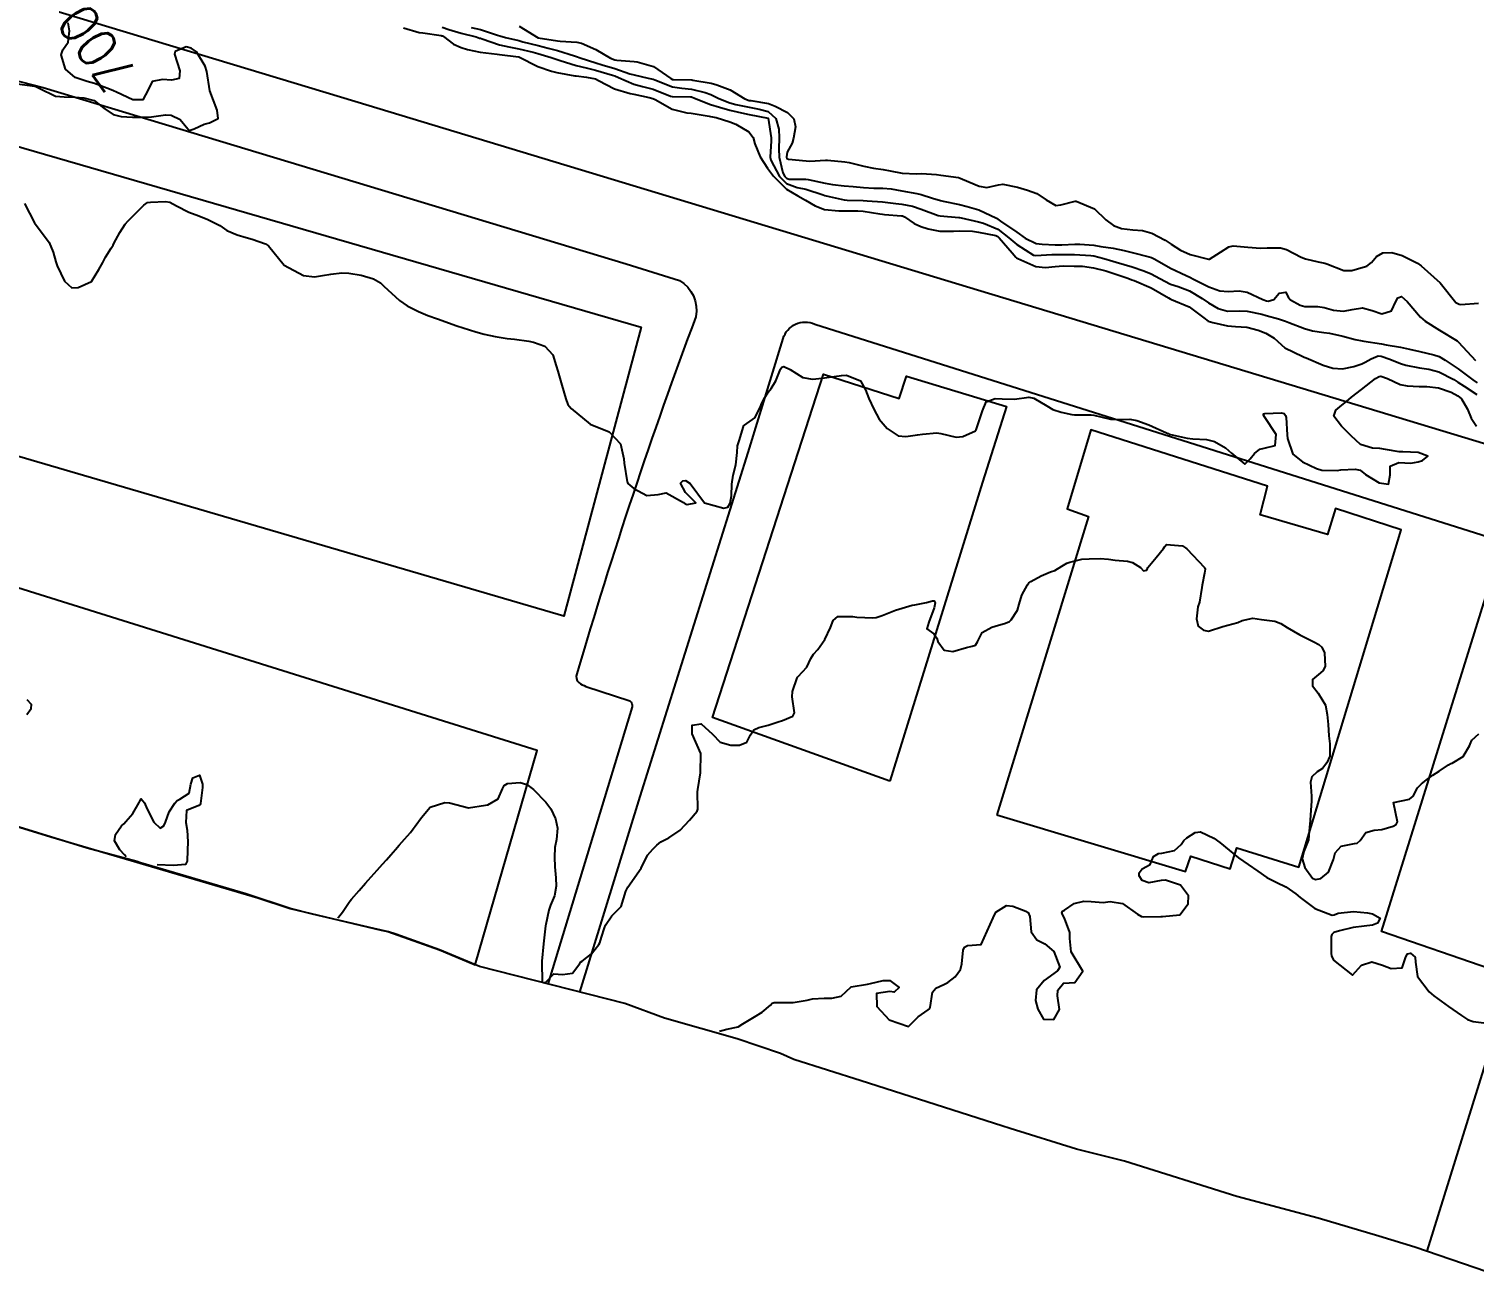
# Model space of a CAD drawing. Header units: metres. Extents: x 286371 to 293043, y 7462578 to 7466404.
# Drawn here: x 288429.8 to 288579.8, y 7464962.6 to 7465092.8 of the extents above; entities that cross this region are included whole.
import ezdxf
from ezdxf.enums import TextEntityAlignment as Align

# ---------------------------------------------------------------- set-up
doc = ezdxf.new("R2010")
doc.units = ezdxf.units.M
doc.header["$MEASUREMENT"] = 0
for name, color, linetype in [('Area', 45, 'Continuous'), ('Cotas', 45, 'Continuous'), ('Curvas de Nivel 1m', 11, 'Continuous'), ('Curvas de Nivel 5m', 15, 'Continuous'), ('Edificações', 30, 'Continuous'), ('Vias primárias', 230, 'Continuous')]:
    doc.layers.add(name, color=color, linetype=linetype)
doc.styles.add('Style-STANDARD', font='STANDARD.shx')

msp = doc.modelspace()

# ---------------------------------------------------------------- linework, layer by layer
at = {"layer": 'Area'}
msp.add_polyline3d([(288584.89, 7464962.55, 703.71), (288573.68, 7464966.4, 703.65), (288569.95, 7464967.52, 703.81), (288563.64, 7464969.38, 703.66), (288555.22, 7464971.65, 710.07), (288543.54, 7464975.3, 713.66), (288538.58, 7464976.55, 703.13), (288531.7, 7464978.72, 703.19), (288530.83, 7464978.97, 703.22), (288516.2, 7464983.66, 703.43), (288509.23, 7464985.87, 703.08), (288507.85, 7464986.48, 703.01), (288503.34, 7464988, 702.97), (288495.82, 7464990.17, 702.89), (288491.68, 7464991.68, 702.65), (288476.61, 7464995.5, 706.08), (288472.45, 7464997.24, 713.56), (288467.9, 7464998.88, 713.41), (288467.17, 7464999.13, 713.4), (288465.62, 7464999.45, 713.4), (288459.28, 7465000.96, 713.26), (288456.93, 7465001.54, 713.37), (288452.34, 7465003.06, 713.23), (288441.42, 7465006.26, 713.25), (288441.02, 7465006.43, 713.19), (288435.86, 7465007.81, 720.49), (288428.35, 7465010.12, 721.91)], dxfattribs=at)
at = {"layer": 'Curvas de Nivel 1m', "flags": 128}
for points, elevation in [([(288472.72, 7465093.02), (288473.42, 7465092.75), (288474.71, 7465092.39), (288476.26, 7465091.99), (288476.6, 7465091.88), (288476.7, 7465091.86), (288476.87, 7465091.81), (288478.69, 7465091.19), (288479.65, 7465090.97), (288480.68, 7465090.77), (288482.16, 7465090.42), (288482.67, 7465090.28), (288484.03, 7465089.87), (288484.66, 7465089.66), (288484.97, 7465089.55), (288486.65, 7465089.03), (288487.68, 7465088.79), (288488.65, 7465088.54), (288490.4, 7465088.01), (288490.64, 7465087.94), (288491.04, 7465087.77), (288492.62, 7465087.08), (288493.51, 7465086.84), (288494.62, 7465086.56), (288496.43, 7465085.86), (288496.61, 7465085.82), (288498.49, 7465085.77), (288498.61, 7465085.76), (288498.92, 7465085.65), (288500.59, 7465084.99), (288501.51, 7465084.69), (288502.59, 7465084.39), (288504.1, 7465084.05), (288504.58, 7465083.96), (288506.56, 7465083.55), (288506.86, 7465081.53), (288506.86, 7465081.21), (288506.76, 7465079.53), (288506.83, 7465079.21), (288507.75, 7465077.52), (288508.47, 7465076.78), (288509.59, 7465076.36), (288510.46, 7465076.2), (288512.29, 7465075.6), (288512.45, 7465075.55), (288512.9, 7465075.44), (288514.44, 7465075.09), (288514.78, 7465075.06), (288516.44, 7465075.01), (288516.83, 7465074.99), (288518.44, 7465074.87), (288519.83, 7465074.72), (288520.43, 7465074.64), (288521.55, 7465074.42), (288522.43, 7465074.13), (288524.21, 7465073.47), (288524.42, 7465073.42), (288526.37, 7465073.27), (288526.41, 7465073.26), (288526.58, 7465073.22), (288528.41, 7465072.8), (288528.92, 7465072.67), (288530.4, 7465072.03), (288531.56, 7465071.15), (288532.37, 7465070.45), (288534.11, 7465069.35), (288534.36, 7465069.3), (288536.02, 7465069.42), (288536.36, 7465069.43), (288537.99, 7465069.42), (288538.36, 7465069.42), (288540.07, 7465069.31), (288540.36, 7465069.27), (288541.42, 7465069), (288542.35, 7465068.73), (288542.7, 7465068.62), (288544.34, 7465068.14), (288545.55, 7465067.72), (288546.33, 7465067.39), (288547.21, 7465066.91), (288548.31, 7465066.35), (288549.11, 7465066.08), (288550.3, 7465065.64), (288551.62, 7465064.84), (288552.28, 7465064.38), (288553.28, 7465063.81), (288554.26, 7465063.53), (288555.51, 7465063.55), (288556.27, 7465063.53), (288557.8, 7465063.22), (288558.26, 7465063.09), (288559.52, 7465062.73), (288560.25, 7465062.5), (288560.6, 7465062.36), (288562.24, 7465061.72), (288563.06, 7465061.49), (288564.23, 7465061.32), (288564.83, 7465061.24), (288566.23, 7465060.93), (288567.51, 7465060.6), (288568.22, 7465060.44), (288568.39, 7465060.42), (288570.22, 7465060.13), (288570.72, 7465060.04), (288572.21, 7465059.79), (288573.12, 7465059.6), (288574.21, 7465059.34), (288575.66, 7465059.01), (288576.2, 7465058.82), (288576.84, 7465058.45), (288578.18, 7465057.56), (288579.71, 7465056.41), (288580.16, 7465056.08)], 699), ([(288475.75, 7465092.97), (288476.72, 7465092.75), (288478.48, 7465092.18), (288478.71, 7465092.11), (288479.3, 7465091.95), (288480.7, 7465091.61), (288481.11, 7465091.5), (288482.68, 7465091.09), (288483.72, 7465090.83), (288484.68, 7465090.6), (288486.46, 7465090.04), (288486.67, 7465089.98), (288487.05, 7465089.83), (288488.66, 7465089.29), (288489.35, 7465089.1), (288490.65, 7465088.72), (288492.21, 7465088.18), (288492.64, 7465088.05), (288494.11, 7465087.72), (288494.63, 7465087.6), (288494.8, 7465087.54), (288496.62, 7465086.83), (288497.61, 7465086.67), (288498.62, 7465086.56), (288500.04, 7465086.21), (288500.61, 7465086.01), (288501.46, 7465085.61), (288502.6, 7465085.14), (288503.2, 7465084.98), (288504.59, 7465084.69), (288505.63, 7465084.51), (288506.58, 7465084.24), (288507.37, 7465083.52), (288507.67, 7465082.41), (288507.69, 7465081.52), (288507.66, 7465080.39), (288507.69, 7465079.52), (288508.1, 7465077.9), (288508.3, 7465077.51), (288508.48, 7465077.32), (288508.75, 7465077.23), (288510.48, 7465077.24), (288510.73, 7465077.21), (288512.47, 7465076.82), (288513.23, 7465076.67), (288514.46, 7465076.55), (288515.38, 7465076.48), (288516.46, 7465076.36), (288517.52, 7465076.3), (288518.46, 7465076.29), (288519.34, 7465076.22), (288520.45, 7465076.03), (288521.99, 7465075.75), (288522.45, 7465075.64), (288523.61, 7465075.27), (288524.44, 7465075.01), (288524.74, 7465074.95), (288526.43, 7465074.59), (288527.23, 7465074.41), (288528.43, 7465074.04), (288530.26, 7465073.17), (288530.41, 7465073.07), (288530.68, 7465072.89), (288532.39, 7465071.73), (288533.24, 7465071.12), (288534.38, 7465070.57), (288535, 7465070.47), (288536.37, 7465070.4), (288537.04, 7465070.4), (288538.38, 7465070.49), (288538.92, 7465070.49), (288540.37, 7465070.37), (288541.11, 7465070.26), (288542.37, 7465070.06), (288543.5, 7465069.84), (288544.36, 7465069.63), (288546.11, 7465069.17), (288546.36, 7465069.09), (288546.69, 7465068.92), (288548.34, 7465068.01), (288549.96, 7465067.24), (288550.33, 7465067.06), (288550.71, 7465066.86), (288552.3, 7465066.07), (288553.46, 7465065.65), (288554.3, 7465065.56), (288555.45, 7465065.64), (288556.3, 7465065.52), (288557.91, 7465064.75), (288558.28, 7465064.6), (288558.45, 7465064.58), (288559.06, 7465064.73), (288559.61, 7465065.41), (288560.3, 7465065.52), (288560.55, 7465064.97), (288560.79, 7465064.7), (288561.77, 7465064.17), (288562.27, 7465064.02), (288563.62, 7465064.01), (288564.27, 7465063.92), (288565.25, 7465063.65), (288566.27, 7465063.54), (288567.18, 7465063.69), (288568.27, 7465063.87), (288569.25, 7465063.59), (288570.26, 7465063.24), (288571.26, 7465063.55), (288571.71, 7465064.53), (288571.92, 7465064.9), (288572.29, 7465065.06), (288572.9, 7465064.52), (288574.26, 7465062.92), (288574.77, 7465062.49), (288576.24, 7465061.57), (288578.08, 7465060.44), (288578.22, 7465060.31), (288579.99, 7465058.41)], 698), ([(288480.72, 7465093.12), (288482.69, 7465091.89), (288484.69, 7465091.6), (288484.98, 7465091.57), (288486.69, 7465091.44), (288487.18, 7465091.33), (288488.68, 7465090.7), (288490.21, 7465089.78), (288490.66, 7465089.62), (288490.86, 7465089.58), (288492.66, 7465089.45), (288492.98, 7465089.42), (288494.65, 7465088.94), (288496.45, 7465087.69), (288496.63, 7465087.59), (288496.74, 7465087.57), (288498.63, 7465087.53), (288498.76, 7465087.52), (288500.63, 7465087.18), (288501.22, 7465087.02), (288502.62, 7465086.51), (288504.13, 7465085.57), (288504.6, 7465085.41), (288504.77, 7465085.39), (288506.6, 7465085.08), (288507.29, 7465084.82), (288508.58, 7465084.14), (288509.22, 7465083.49), (288509.39, 7465082.66), (288509.2, 7465081.49), (288509.06, 7465080.97), (288508.52, 7465080.05), (288508.46, 7465079.56), (288508.46, 7465079.51), (288508.51, 7465079.39), (288508.69, 7465079.32), (288510.51, 7465079.13), (288510.88, 7465079.1), (288512.51, 7465079.21), (288512.73, 7465079.22), (288514.51, 7465079.04), (288514.96, 7465078.96), (288516.49, 7465078.58), (288517.5, 7465078.37), (288518.49, 7465078.24), (288519.24, 7465078.1), (288520.48, 7465077.87), (288521.97, 7465077.8), (288522.48, 7465077.81), (288524.03, 7465077.71), (288524.48, 7465077.66), (288526.31, 7465077.39), (288526.48, 7465077.35), (288526.73, 7465077.22), (288528.46, 7465076.49), (288529.27, 7465076.38), (288530.47, 7465076.66), (288530.91, 7465076.72), (288532.46, 7465076.41), (288533.48, 7465076.1), (288534.45, 7465075.73), (288535.41, 7465075.09), (288536.44, 7465074.51), (288536.95, 7465074.56), (288538.44, 7465074.95), (288538.53, 7465074.96), (288540.43, 7465074.17), (288541.61, 7465073), (288542.41, 7465072.42), (288543.25, 7465072.12), (288544.4, 7465071.98), (288545.43, 7465071.91), (288546.39, 7465071.64), (288547.76, 7465070.9), (288548.38, 7465070.5), (288549.38, 7465069.87), (288550.36, 7465069.4), (288552.27, 7465068.92), (288552.36, 7465068.94), (288553.53, 7465069.65), (288554.37, 7465070.22), (288554.84, 7465070.33), (288556.37, 7465070.17), (288557.68, 7465070.06), (288558.36, 7465070.1), (288559.75, 7465070.1), (288560.36, 7465069.92), (288561.9, 7465069.13), (288562.35, 7465068.96), (288563.64, 7465068.66), (288564.34, 7465068.51), (288564.54, 7465068.45), (288566.33, 7465067.77), (288567.16, 7465067.77), (288568.34, 7465068.09), (288568.71, 7465068.2), (288569.18, 7465068.57), (288569.72, 7465069.2), (288570.36, 7465069.6), (288571.29, 7465069.61), (288572.36, 7465069.3), (288573.98, 7465068.5), (288574.34, 7465068.24), (288576.31, 7465066.46), (288577.93, 7465064.44), (288578.28, 7465064.26), (288578.47, 7465064.24), (288580.28, 7465064.37)], 697), ([(288429.37, 7465074.71), (288430.4, 7465072.69), (288431.93, 7465070.67), (288432.36, 7465069.66), (288432.62, 7465068.66), (288432.77, 7465068.23), (288433.51, 7465066.65), (288434.3, 7465065.95), (288434.94, 7465065.99), (288436.31, 7465066.6), (288437.08, 7465067.85), (288437.49, 7465068.59), (288437.79, 7465069.14), (288438.37, 7465070.07), (288438.56, 7465070.39), (288438.66, 7465070.57), (288439.27, 7465071.69), (288439.82, 7465072.55), (288440.09, 7465072.86), (288440.41, 7465073.18), (288441.1, 7465073.86), (288441.75, 7465074.52), (288442.15, 7465074.81), (288442.44, 7465074.84), (288444.01, 7465074.92), (288444.44, 7465074.85), (288445.14, 7465074.47), (288446.42, 7465073.79), (288447.45, 7465073.41), (288448.41, 7465073.06), (288449.63, 7465072.41), (288450.39, 7465071.91), (288451.46, 7465071.45), (288452.38, 7465071.18), (288453.01, 7465070.99), (288454.37, 7465070.52), (288454.69, 7465070.32), (288456.33, 7465068.29), (288458.32, 7465067.23), (288459.46, 7465067.1), (288460.32, 7465067.23), (288461.18, 7465067.36), (288462.32, 7465067.5), (288463.03, 7465067.49), (288464.32, 7465067.27), (288465.58, 7465066.89), (288466.31, 7465066.47), (288466.66, 7465066.14), (288468.28, 7465064.65), (288469.1, 7465064.1), (288470.27, 7465063.51), (288471.24, 7465063.09), (288472.25, 7465062.72), (288474.24, 7465062.02), (288476.23, 7465061.38), (288477.07, 7465061.14), (288478.23, 7465060.89), (288479.46, 7465060.71), (288480.22, 7465060.63), (288481.71, 7465060.43), (288482.22, 7465060.32), (288483.37, 7465059.89), (288484.2, 7465058.99), (288484.57, 7465057.87), (288484.74, 7465057.29), (288485.14, 7465055.86), (288485.55, 7465054.42), (288485.78, 7465053.85), (288486.11, 7465053.43), (288488.08, 7465051.81), (288490.07, 7465051.02), (288491.22, 7465049.77), (288491.58, 7465048.22), (288491.61, 7465047.76), (288491.94, 7465045.81), (288491.95, 7465045.76), (288491.99, 7465045.64), (288492.61, 7465045.12), (288493.97, 7465044.41), (288495.16, 7465044.52), (288495.98, 7465044.69), (288497.79, 7465043.67), (288497.96, 7465043.55), (288498.14, 7465043.48), (288499.06, 7465043.65), (288497.98, 7465044.71), (288497.48, 7465045.67), (288497.72, 7465045.94), (288498, 7465045.96), (288498.45, 7465045.66), (288499.96, 7465043.63), (288501.96, 7465043.08), (288502.36, 7465043.2), (288502.61, 7465043.59), (288502.76, 7465044.37), (288502.78, 7465045.59), (288502.94, 7465046.52), (288503.22, 7465047.58), (288503.34, 7465048.88), (288503.39, 7465049.57), (288503.57, 7465050.07), (288504, 7465051.57), (288504.02, 7465051.63), (288504.09, 7465051.7), (288505.18, 7465052.47), (288505.74, 7465053.54), (288505.85, 7465053.81), (288506.13, 7465054.4), (288506.56, 7465055.11), (288506.88, 7465055.52), (288507.37, 7465056.3), (288507.84, 7465057.51), (288507.98, 7465057.71), (288508.18, 7465057.78), (288508.86, 7465057.49), (288510.16, 7465056.64), (288511.16, 7465056.46), (288512.16, 7465056.59), (288512.91, 7465056.68), (288514.17, 7465056.84), (288514.69, 7465056.88), (288516.16, 7465056.31), (288516.67, 7465055.38), (288517.02, 7465054.48), (288517.53, 7465053.36), (288518.1, 7465052.34), (288518.93, 7465051.34), (288520.07, 7465050.6), (288520.87, 7465050.52), (288522.08, 7465050.71), (288522.59, 7465050.77), (288524.08, 7465050.89), (288524.5, 7465050.84), (288526.07, 7465050.47), (288526.78, 7465050.52), (288528.07, 7465051.1), (288528.13, 7465051.15), (288528.15, 7465051.2), (288528.63, 7465052.67), (288528.8, 7465053.19), (288529.19, 7465054.12), (288530.13, 7465054.47), (288530.86, 7465054.44), (288532.13, 7465054.39), (288533.61, 7465054.6), (288534.13, 7465054.51), (288535.48, 7465053.72), (288536.11, 7465053.31), (288536.97, 7465053.06), (288538.1, 7465052.81), (288538.36, 7465052.78), (288540.1, 7465052.78), (288540.37, 7465052.74), (288542.09, 7465052.32), (288542.77, 7465052.3), (288544.09, 7465052.33), (288544.84, 7465052.2), (288546.09, 7465051.73), (288547.9, 7465050.9), (288548.07, 7465050.82), (288548.18, 7465050.78), (288550.07, 7465050.36), (288550.65, 7465050.27), (288552.06, 7465050.22), (288552.9, 7465049.99), (288554.05, 7465049.34), (288554.66, 7465048.8), (288556.03, 7465047.64), (288556.59, 7465048.21), (288557.05, 7465048.76), (288557.61, 7465049.2), (288558.05, 7465049.31), (288559.18, 7465049.6), (288559.29, 7465050.73), (288558.1, 7465052.57), (288557.98, 7465052.75), (288557.98, 7465052.88), (288558.11, 7465052.92), (288559.85, 7465052.98), (288560.11, 7465052.9), (288560.26, 7465052.71), (288560.32, 7465052.49), (288560.43, 7465050.71), (288560.46, 7465050.32), (288561.04, 7465048.7), (288562.03, 7465047.89), (288563.49, 7465047.2), (288564.02, 7465047.04), (288565.64, 7465047.01), (288566.02, 7465047.06), (288567.48, 7465047.15), (288568.02, 7465047.02), (288568.58, 7465046.59), (288570, 7465045.71), (288570.95, 7465045.59), (288571.14, 7465046.55), (288571.14, 7465047.43), (288572.03, 7465047.82), (288573.28, 7465047.76), (288574.03, 7465047.9), (288574.48, 7465048.04), (288575.03, 7465048.48), (288574.05, 7465048.87), (288572.45, 7465048.92), (288572.05, 7465048.93), (288570.66, 7465049.16), (288570.05, 7465049.27), (288569.31, 7465049.33), (288568.06, 7465049.69), (288567.07, 7465050.61), (288566.09, 7465051.61), (288565.29, 7465052.64), (288565.5, 7465053.25), (288566.12, 7465053.78), (288566.6, 7465054.14), (288567.11, 7465054.61), (288568.15, 7465055.4), (288569.61, 7465056.56), (288569.98, 7465056.75), (288570.17, 7465056.77), (288570.84, 7465056.54), (288572.15, 7465055.91), (288572.88, 7465055.79), (288574.15, 7465055.73), (288574.92, 7465055.71), (288576.15, 7465055.59), (288577.47, 7465055.12), (288578.14, 7465054.75), (288578.52, 7465054.43), (288579.17, 7465053.37), (288579.55, 7465052.41), (288580.09, 7465051.61)], 701), ([(288483.33, 7464993.85), (288483.47, 7464993.88), (288484.33, 7464994.76), (288485.22, 7464994.67), (288486.25, 7464994.81), (288487, 7464995.83), (288487.09, 7464995.97), (288487.24, 7464996.07), (288488.23, 7464996.83), (288489, 7464997.8), (288489.09, 7464997.97), (288489.28, 7464998.56), (288489.56, 7464999.52), (288489.67, 7464999.79), (288490.32, 7465000.77), (288491.32, 7465001.76), (288491.79, 7465003.32), (288492.01, 7465003.75), (288493.38, 7465005.72), (288494.05, 7465007.07), (288494.6, 7465007.71), (288495.01, 7465008.11), (288495.43, 7465008.44), (288496.24, 7465008.88), (288497.44, 7465009.66), (288498.39, 7465010.72), (288499.21, 7465011.64), (288499.27, 7465011.84), (288499.24, 7465013.64), (288499.26, 7465013.89), (288499.53, 7465015.63), (288499.56, 7465017.63), (288498.67, 7465019.65), (288498.67, 7465020.58), (288499.61, 7465020.71), (288500.78, 7465019.62), (288501.58, 7465018.81), (288502.68, 7465018.49), (288503.58, 7465018.5), (288504.35, 7465018.79), (288504.73, 7465019.56), (288505.07, 7465020.08), (288505.61, 7465020.32), (288506.56, 7465020.58), (288507.61, 7465020.91), (288508.06, 7465021.06), (288509.14, 7465021.49), (288509.29, 7465021.83), (288509.07, 7465023.49), (288509.09, 7465024.07), (288509.59, 7465025.49), (288509.62, 7465025.55), (288509.69, 7465025.63), (288510.57, 7465026.6), (288510.99, 7465027.47), (288511.27, 7465027.92), (288511.73, 7465028.41), (288512.46, 7465029.44), (288513.03, 7465030.7), (288513.32, 7465031.42), (288513.78, 7465031.85), (288515.34, 7465031.83), (288515.78, 7465031.77), (288517.43, 7465031.71), (288517.78, 7465031.75), (288518.39, 7465031.95), (288519.79, 7465032.49), (288521.52, 7465033.01), (288521.8, 7465033.07), (288522.99, 7465033.28), (288523.61, 7465033.46), (288523.81, 7465033.48), (288523.9, 7465033.26), (288523.8, 7465032.73), (288523.24, 7465031.27), (288523.05, 7465030.56), (288523.76, 7465030.04), (288524.07, 7465029.58), (288524.16, 7465029.26), (288524.83, 7465028.35), (288525.73, 7465028.21), (288527.16, 7465028.64), (288527.74, 7465028.77), (288528.07, 7465028.87), (288528.29, 7465029.2), (288528.77, 7465030.17), (288529.77, 7465030.72), (288530.11, 7465030.83), (288531.19, 7465031.15), (288531.61, 7465031.31), (288531.78, 7465031.48), (288532.43, 7465032.5), (288532.63, 7465033.13), (288532.89, 7465034.06), (288533.48, 7465035.12), (288533.63, 7465035.33), (288533.84, 7465035.46), (288534.9, 7465036.05), (288535.86, 7465036.49), (288536.31, 7465036.62), (288537.03, 7465037.07), (288537.56, 7465037.37), (288537.87, 7465037.48), (288539.13, 7465037.78), (288539.88, 7465037.83), (288541.02, 7465037.87), (288541.88, 7465037.8), (288542.59, 7465037.7), (288543.87, 7465037.58), (288544.37, 7465037.45), (288545.2, 7465036.94), (288545.52, 7465036.59), (288545.86, 7465036.66), (288545.94, 7465036.84), (288545.98, 7465036.92), (288546.83, 7465037.96), (288547.59, 7465038.9), (288547.71, 7465039.09), (288547.9, 7465039.3), (288549.58, 7465039.19), (288549.9, 7465038.98), (288550.03, 7465038.86), (288551.87, 7465036.94), (288551.93, 7465036.83), (288551.94, 7465036.75), (288551.86, 7465036.35), (288551.6, 7465035.08), (288551.59, 7465034.84), (288551.33, 7465033.32), (288551.17, 7465032.84), (288551.04, 7465031.59), (288551.21, 7465030.84), (288551.76, 7465030.43), (288552.27, 7465030.32), (288553.76, 7465030.8), (288555.32, 7465031.23), (288555.77, 7465031.44), (288556.87, 7465031.67), (288557.78, 7465031.53), (288559.15, 7465031.35), (288559.77, 7465031.12), (288560.44, 7465030.7), (288561.75, 7465029.94), (288563.19, 7465029.21), (288563.74, 7465028.92), (288564.05, 7465028.65), (288564.31, 7465028.06), (288564.39, 7465026.64), (288564.15, 7465026.2), (288563.69, 7465025.83), (288563.05, 7465025.3), (288563.07, 7465024.66), (288563.66, 7465023.88), (288564.41, 7465022.64), (288564.59, 7465021.68), (288564.7, 7465020.64), (288564.76, 7465019.47), (288564.85, 7465018.64), (288564.85, 7465017.35), (288564.56, 7465016.64), (288564.12, 7465016.07), (288563.54, 7465015.71), (288562.99, 7465015.2), (288562.87, 7465014.66), (288562.95, 7465013.21), (288562.96, 7465012.66), (288562.87, 7465011.27), (288562.81, 7465010.66), (288562.76, 7465009.97), (288562.66, 7465008.67), (288562.18, 7465007.44), (288562, 7465006.68), (288562.27, 7465005.8), (288563.08, 7465004.67), (288563.36, 7465004.54), (288563.93, 7465004.65), (288564.71, 7465005.3), (288565.25, 7465006.63), (288565.28, 7465006.76), (288565.41, 7465007.3), (288566.04, 7465008), (288567.43, 7465008.28), (288567.69, 7465008.33), (288568, 7465008.59), (288568.6, 7465009.42), (288569.45, 7465009.66), (288570.26, 7465009.74), (288571.45, 7465010.07), (288571.75, 7465010.24), (288571.88, 7465010.53), (288571.49, 7465012.53), (288573.14, 7465012.87), (288573.5, 7465013.2), (288573.97, 7465014.05), (288574.39, 7465014.49), (288575.03, 7465014.99), (288575.54, 7465015.36), (288576.22, 7465015.79), (288577.18, 7465016.45), (288577.44, 7465016.57), (288577.56, 7465016.61), (288578.69, 7465017.31), (288579.36, 7465018.42), (288579.42, 7465018.58), (288579.59, 7465019), (288580.33, 7465019.67)], 702), ([(288429.62, 7465021.68), (288430.05, 7465022.28), (288430.09, 7465022.7), (288429.64, 7465023.2)], 701), ([(288439.92, 7465006.91), (288439.74, 7465007.1), (288439.26, 7465007.63), (288438.71, 7465008.57), (288438.8, 7465009.2), (288439.45, 7465010.1), (288439.67, 7465010.33), (288439.89, 7465010.55), (288440.6, 7465011.41), (288441.28, 7465012.53), (288441.34, 7465012.67), (288441.49, 7465012.91), (288441.83, 7465012.52), (288442.07, 7465011.92), (288442.78, 7465010.5), (288443.44, 7465009.86), (288443.84, 7465010.1), (288443.99, 7465010.49), (288444.37, 7465011.58), (288444.97, 7465012.47), (288445.22, 7465012.74), (288445.49, 7465012.87), (288446.45, 7465013.5), (288446.62, 7465014.45), (288446.86, 7465015.11), (288447.53, 7465015.38), (288447.83, 7465014.43), (288447.84, 7465014.1), (288447.63, 7465012.43), (288447.6, 7465012.32), (288447.48, 7465012.21), (288446.2, 7465011.72), (288446.13, 7465010.45), (288446.25, 7465009.65), (288446.33, 7465008.45), (288446.28, 7465007.58), (288446.25, 7465006.45), (288446.07, 7465006.11), (288444.84, 7465005.99), (288443.13, 7465006.06)], 702), ([(288461.88, 7465000.56), (288461.97, 7465000.65), (288462.1, 7465000.81), (288462.37, 7465001.14), (288463.08, 7465002.19), (288463.18, 7465002.33), (288463.33, 7465002.51), (288464.11, 7465003.4), (288464.78, 7465004.16), (288465.05, 7465004.47), (288465.36, 7465004.82), (288465.99, 7465005.53), (288466.53, 7465006.14), (288466.93, 7465006.59), (288467.4, 7465007.12), (288467.87, 7465007.66), (288468.27, 7465008.11), (288468.81, 7465008.72), (288469.43, 7465009.44), (288469.73, 7465009.8), (288469.93, 7465010.09), (288470.57, 7465010.97), (288471.47, 7465012.06), (288472.99, 7465012.53), (288473.48, 7465012.52), (288475.47, 7465012), (288477.21, 7465012.25), (288477.48, 7465012.3), (288478.53, 7465012.92), (288478.99, 7465013.95), (288479.16, 7465014.3), (288479.51, 7465014.5), (288480.82, 7465014.62), (288481.51, 7465014.41), (288482.2, 7465013.9), (288483.48, 7465012.57), (288484.02, 7465011.88), (288484.5, 7465010.83), (288484.7, 7465009.87), (288484.58, 7465008.71), (288484.43, 7465007.87), (288484.4, 7465006.87), (288484.43, 7465005.87), (288484.51, 7465004.72), (288484.55, 7465003.87), (288484.37, 7465002.84), (288483.98, 7465001.87), (288483.81, 7465001.38), (288483.47, 7464999.88), (288483.44, 7464999.73), (288483.26, 7464997.88), (288483.06, 7464996.06), (288483.06, 7464995.89), (288483.1, 7464993.99), (288483.1, 7464993.94), (288483.08, 7464993.92)], 702), ([(288501.52, 7464988.8), (288502.29, 7464989.01), (288503.44, 7464989.26), (288503.93, 7464989.57), (288505.15, 7464990.29), (288505.93, 7464990.76), (288506.79, 7464991.52), (288506.98, 7464991.71), (288507.17, 7464991.77), (288508.88, 7464991.78), (288509.17, 7464991.79), (288510.6, 7464992.03), (288511.17, 7464992.15), (288512.38, 7464992.24), (288513.18, 7464992.22), (288514.15, 7464992.44), (288515.19, 7464993.39), (288516.87, 7464993.7), (288517.2, 7464993.74), (288518.5, 7464994.05), (288519.21, 7464994.07), (288520.15, 7464993.32), (288519.64, 7464992.87), (288519.19, 7464992.93), (288517.81, 7464992.73), (288517.84, 7464991.35), (288519.14, 7464989.97), (288521.13, 7464989.3), (288522.14, 7464990.29), (288523.16, 7464991.03), (288523.3, 7464991.13), (288523.38, 7464991.27), (288523.61, 7464992.84), (288523.97, 7464993.26), (288524.8, 7464993.66), (288525.2, 7464993.87), (288525.99, 7464994.46), (288526.53, 7464995.22), (288526.67, 7464995.78), (288526.82, 7464997.22), (288526.95, 7464997.53), (288527.26, 7464997.69), (288528.66, 7464997.79), (288529.28, 7464999.18), (288529.92, 7465000.56), (288530.2, 7465001.17), (288531.32, 7465001.85), (288531.97, 7465001.79), (288533.32, 7465001.25), (288533.56, 7465001.11), (288533.71, 7465000.71), (288533.87, 7464999.11), (288534.46, 7464998.29), (288535.27, 7464997.87), (288536.23, 7464997.07), (288536.83, 7464995.46), (288536.6, 7464995.06), (288535.21, 7464994.07), (288534.42, 7464993.11), (288534.3, 7464991.98), (288534.54, 7464991.1), (288535.15, 7464990.04), (288536.23, 7464990), (288536.79, 7464991.07), (288536.58, 7464992.46), (288536.64, 7464993.07), (288537.21, 7464993.8), (288538.41, 7464993.84), (288539.22, 7464995.02), (288538.02, 7464997.04), (288537.89, 7464998.43), (288537.86, 7464999.05), (288537.31, 7465000.52), (288537.05, 7465001.06), (288537.13, 7465001.25), (288537.32, 7465001.38), (288538.33, 7465002.04), (288539.33, 7465002.3), (288540.1, 7465002.25), (288541.33, 7465002.17), (288542.07, 7465002.25), (288543.33, 7465002.06), (288544.91, 7465000.94), (288545.31, 7465000.71), (288545.57, 7465000.67), (288547.31, 7465000.69), (288547.51, 7465000.7), (288549.31, 7465000.87), (288550.16, 7465002.03), (288550.18, 7465002.86), (288549.36, 7465003.96), (288547.79, 7465004.48), (288547.37, 7465004.43), (288546.08, 7465004.2), (288545.37, 7465004.43), (288545.06, 7465004.94), (288545.07, 7465005.25), (288545.38, 7465005.65), (288546.22, 7465006.09), (288546.57, 7465006.92), (288547.07, 7465007.25), (288547.41, 7465007.28), (288548.75, 7465007.55), (288549.42, 7465008.19), (288549.71, 7465008.59), (288550.03, 7465008.87), (288550.87, 7465009.43), (288551.44, 7465009.51), (288552.82, 7465008.82), (288553.43, 7465008.37), (288555.4, 7465006.78), (288557.38, 7465005.42), (288558.33, 7465004.74), (288559.37, 7465004.23), (288560.29, 7465003.77), (288561.34, 7465003.05), (288561.78, 7465002.69), (288563.32, 7465001.52), (288565.1, 7465000.85), (288565.31, 7465000.88), (288565.74, 7465001.05), (288567.31, 7465001.22), (288568.79, 7465001.1), (288569.31, 7465001), (288570.1, 7465000.55), (288569.83, 7465000.02), (288569.29, 7464999.8), (288568.42, 7464999.71), (288567.29, 7464999.55), (288565.87, 7464999.21), (288565.28, 7464999.04), (288565.06, 7464998.85), (288565, 7464998.64), (288565.01, 7464996.88), (288565.05, 7464996.64), (288565.24, 7464996.16), (288567.21, 7464994.6), (288568.15, 7464995.67), (288569.24, 7464996), (288570.34, 7464995.66), (288571.23, 7464995.3), (288572.36, 7464995.38), (288572.75, 7464996.51), (288572.94, 7464996.82), (288573.25, 7464996.9), (288573.71, 7464996.5), (288573.77, 7464995.97), (288573.98, 7464994.49), (288575.19, 7464992.89), (288575.67, 7464992.47), (288577.17, 7464991.37), (288578.53, 7464990.42), (288579.15, 7464990.03), (288579.74, 7464989.81), (288581.14, 7464989.65)], 703)]:
    msp.add_lwpolyline(points, dxfattribs=dict(at, elevation=elevation))
at = {"layer": 'Curvas de Nivel 5m', "elevation": 700, "flags": 128}
for points in [[(288428.62, 7465087.13), (288430.45, 7465086.87), (288430.62, 7465086.83), (288430.88, 7465086.69), (288432.6, 7465085.85), (288433.49, 7465085.76), (288434.6, 7465085.74), (288435.54, 7465085.68), (288436.6, 7465085.41), (288437.59, 7465084.59), (288438.57, 7465083.96), (288439.4, 7465083.74), (288440.57, 7465083.68), (288441.44, 7465083.66), (288442.57, 7465083.71), (288444, 7465083.91), (288444.58, 7465083.89), (288445.52, 7465083.42), (288446.32, 7465082.45), (288446.44, 7465082.33), (288446.55, 7465082.31), (288446.99, 7465082.44), (288448.03, 7465082.95), (288448.56, 7465083.09), (288449.46, 7465083.52), (288449.37, 7465084.4), (288448.61, 7465086.41), (288448.28, 7465088.42), (288448.11, 7465088.97), (288447.22, 7465090.44), (288446.68, 7465090.84), (288446.15, 7465090.98), (288445.02, 7465090.47), (288444.95, 7465090.19), (288445.51, 7465088.46), (288445.43, 7465087.67), (288444.63, 7465087.51), (288443.69, 7465087.56), (288442.63, 7465087.38), (288442.22, 7465086.52), (288441.66, 7465085.47), (288440.6, 7465085.45), (288438.92, 7465086.26), (288438.61, 7465086.41), (288438.19, 7465086.58), (288436.62, 7465087.16), (288435.88, 7465087.36), (288434.63, 7465087.8), (288433.64, 7465088.65), (288433.18, 7465090.15), (288433.36, 7465090.65), (288433.89, 7465091.44), (288434.04, 7465092.64), (288433.91, 7465093.46)], [(288468.72, 7465092.93), (288470.34, 7465092.46), (288470.71, 7465092.41), (288472.61, 7465092.15), (288472.7, 7465092.12), (288472.75, 7465092.1), (288472.87, 7465092.05), (288473.91, 7465091.25), (288474.69, 7465090.9), (288475.37, 7465090.7), (288476.68, 7465090.43), (288478.42, 7465090.21), (288478.67, 7465090.18), (288480.65, 7465089.94), (288480.69, 7465089.92), (288482.65, 7465088.94), (288484.07, 7465088.44), (288484.64, 7465088.3), (288486.51, 7465087.96), (288486.64, 7465087.95), (288487.7, 7465087.82), (288488.63, 7465087.65), (288488.94, 7465087.48), (288490.62, 7465086.6), (288492.23, 7465086.13), (288492.61, 7465086.05), (288494.22, 7465085.72), (288494.6, 7465085.62), (288494.82, 7465085.5), (288496.59, 7465084.51), (288498.12, 7465084.12), (288498.58, 7465084.07), (288500.44, 7465083.77), (288500.58, 7465083.74), (288501.17, 7465083.62), (288502.57, 7465083.19), (288503.22, 7465082.93), (288504.55, 7465082.15), (288505.01, 7465081.56), (288505.19, 7465080.9), (288505.74, 7465079.55), (288506.5, 7465078.36), (288507.1, 7465077.53), (288508.46, 7465076.21), (288509.65, 7465075.49), (288510.44, 7465075.05), (288511.44, 7465074.45), (288512.42, 7465074.09), (288513.9, 7465073.94), (288514.42, 7465073.94), (288515.86, 7465073.96), (288516.42, 7465073.92), (288518.14, 7465073.63), (288518.42, 7465073.6), (288518.65, 7465073.58), (288520.42, 7465073.44), (288520.51, 7465073.42), (288520.72, 7465073.32), (288521.73, 7465072.62), (288522.4, 7465072.33), (288523.18, 7465072.07), (288524.39, 7465071.83), (288525.79, 7465071.84), (288526.39, 7465071.86), (288527.78, 7465071.82), (288528.39, 7465071.73), (288530.18, 7465071.37), (288530.39, 7465071.29), (288530.54, 7465071.16), (288531.9, 7465069.6), (288532.28, 7465069.14), (288532.35, 7465069.07), (288532.48, 7465069), (288534.34, 7465068.18), (288535.36, 7465068.07), (288536.34, 7465068.18), (288537.19, 7465068.22), (288538.34, 7465068.21), (288539.18, 7465068.19), (288540.34, 7465068.04), (288541.61, 7465067.72), (288542.33, 7465067.49), (288543.89, 7465066.96), (288544.32, 7465066.8), (288544.55, 7465066.72), (288546.31, 7465065.96), (288548.13, 7465064.9), (288548.28, 7465064.8), (288548.43, 7465064.74), (288550.27, 7465063.99), (288551.77, 7465062.84), (288552.25, 7465062.51), (288552.72, 7465062.35), (288554.24, 7465062.02), (288555.09, 7465061.94), (288556.24, 7465061.87), (288557.43, 7465061.57), (288558.23, 7465061.25), (288559.07, 7465060.73), (288560.21, 7465059.74), (288562.06, 7465058.82), (288562.2, 7465058.77), (288562.41, 7465058.68), (288564.18, 7465057.93), (288565.17, 7465057.62), (288566.18, 7465057.56), (288567.36, 7465057.78), (288568.19, 7465058.08), (288568.53, 7465058.24), (288569.17, 7465058.57), (288569.88, 7465058.88), (288570.2, 7465058.86), (288571.1, 7465058.54), (288572.19, 7465058.1), (288572.77, 7465057.93), (288574.18, 7465057.65), (288575.14, 7465057.51), (288576.18, 7465057.24), (288577.73, 7465056.44), (288578.16, 7465056.18), (288578.82, 7465055.76), (288580.14, 7465054.88)]]:
    msp.add_lwpolyline(points, dxfattribs=at)
at = {"layer": 'Edificações'}
for points in [[(288424.48, 7465081.83), (288493.38, 7465061.87), (288485.35, 7465031.87), (288415.49, 7465052.31)], [(288519.21, 7465014.76), (288500.77, 7465021.36), (288512.31, 7465057), (288520.15, 7465054.47), (288520.92, 7465056.77), (288531.29, 7465053.64), (288528.8, 7465045.77)], [(288530.31, 7465011.25), (288549.88, 7465005.36), (288550.44, 7465006.97), (288554.51, 7465005.66), (288555.22, 7465007.85), (288561.65, 7465005.81), (288572.28, 7465040.83), (288565.44, 7465043.06), (288564.63, 7465040.35), (288557.63, 7465042.41), (288558.4, 7465045.37), (288540.06, 7465051.21), (288537.61, 7465043), (288539.8, 7465042.22)], [(288582.34, 7465038.02), (288591.18, 7465035.07), (288592.53, 7465032.24), (288581.46, 7464995.28), (288570.22, 7464999.15)]]:
    msp.add_lwpolyline(points, close=True, dxfattribs=at)
at = {"layer": 'Edificações', "elevation": 705.48}
msp.add_lwpolyline([(288418.96, 7465013.07), (288425.55, 7465010.98), (288432.11, 7465008.97), (288453.58, 7465002.65), (288456.93, 7465001.54), (288466.4, 7464999.29), (288467.07, 7464999.15), (288472.45, 7464997.24), (288474.85, 7464996.23), (288476.16, 7464995.69), (288482.57, 7465017.92), (288410.3, 7465040.55), (288405.26, 7465025), (288421.2, 7465020.18)], close=True, dxfattribs=at)
at = {"layer": 'Vias primárias'}
for points in [[(288401.46, 7465104.15), (288463.65, 7465085.34), (288551.81, 7465058.63), (288666.2, 7465023.96), (288684.51, 7465018.41, 0.318154), (288691.39, 7465020.71, 0.09488), (288692.41, 7465022.85), (288695.7, 7465034.04), (288698.37, 7465040.75), (288711.47, 7465081.4), (288718.76, 7465104.67, 0.041585)], [(288399.88, 7465018.9), (288412.97, 7465060.08), (288420.79, 7465085.62, -0.401837), (288425.48, 7465088.24), (288431.32, 7465086.73), (288491.83, 7465068.44), (288497.35, 7465066.71, -0.32023), (288499.06, 7465062.96, 0.018832), (288486.71, 7465025.88, 0.3492), (288486.91, 7465024.99, 0.09039), (288487.65, 7465024.59), (288492.22, 7465023.08, -0.317446), (288492.43, 7465022.45), (288483.68, 7464993.7)], [(288487, 7464992.86), (288493.28, 7465013.17), (288504.49, 7465048.87), (288508.11, 7465060.69, -0.448473), (288511.4, 7465062.2), (288594.46, 7465035.95, -0.226596), (288595.29, 7465032.9), (288594.84, 7465030.41), (288585.73, 7465000.62), (288574.94, 7464965.97)]]:
    msp.add_lwpolyline(points, format="xyb", dxfattribs=at)

# ---------------------------------------------------------------- texts
at = {"layer": 'Cotas', "style": 'Style-STANDARD'}
msp.add_text('700', height=4, rotation=125.5452, dxfattribs=at).set_placement((288436.89, 7465090.84, 700), align=Align.MIDDLE_CENTER)

doc.saveas('drawing.dxf')
